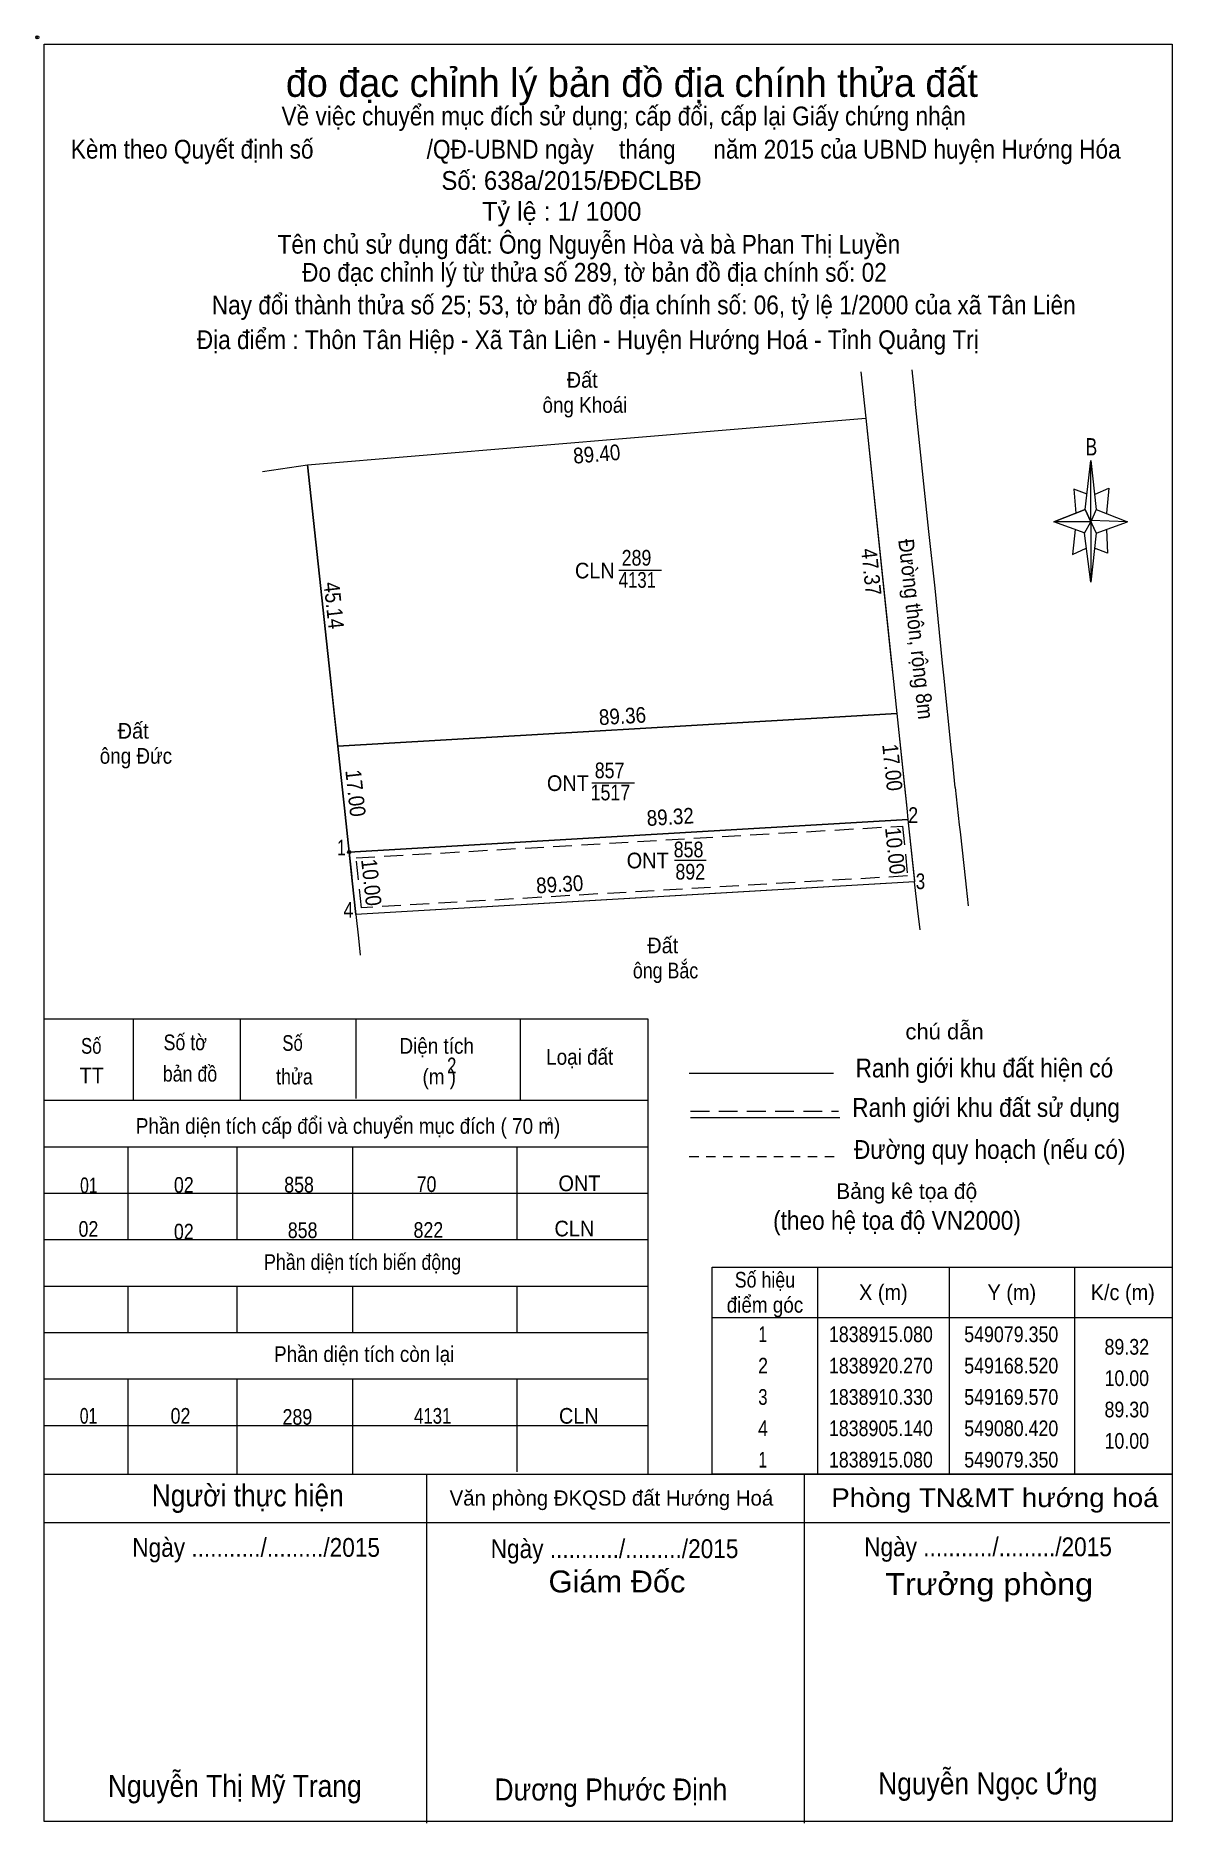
# Model space of a CAD drawing. Header units: metres. Extents: x 549029 to 549211, y 1838760 to 1839045.
import ezdxf
from ezdxf.enums import TextEntityAlignment as Align

# ---------------------------------------------------------------- set-up
doc = ezdxf.new("R2010")
doc.units = ezdxf.units.M
doc.header["$PDMODE"] = 32
doc.header["$PDSIZE"] = 0.5
doc.linetypes.add('MEDIUM_DASHED', pattern=[4.5, 3, -1.5])
doc.linetypes.add('SHORT_DASHED', pattern=[2.7, 1.5, -1.2])
for name, color, linetype, lineweight in [('1', 7, 'Continuous', 13), ('15', 7, 'Continuous', 13), ('20', 7, 'Continuous', 13), ('63', 7, 'Continuous', 13)]:
    doc.layers.add(name, color=color, linetype=linetype, lineweight=lineweight)
doc.layers.add('17', color=7, linetype='Continuous')

msp = doc.modelspace()

# ---------------------------------------------------------------- hatches: boundary and pattern name
at = {"layer": '20'}
msp.add_hatch(color=256, dxfattribs=at).paths.add_polyline_path([(549192.18, 1838768.13), (549192.86, 1838768.55), (549192.95, 1838768.63), (549193.02, 1838768.7), (549193.04, 1838768.77), (549192.99, 1838768.87), (549192.92, 1838768.92), (549192.78, 1838768.88), (549192.68, 1838768.8), (549192.64, 1838768.77), (549191.99, 1838768.13)])

# ---------------------------------------------------------------- linework, layer by layer
at = {"layer": '1'}
for points in [[(549078.6, 1838922.09), (549077.53, 1838931.98), (549166.74, 1838937.18), (549168.33, 1838922.09)], [(549168.33, 1838922.09), (549168.52, 1838920.27), (549079.35, 1838915.08), (549078.6, 1838922.09)]]:
    msp.add_lwpolyline(points, dxfattribs=at)
msp.add_lwpolyline([(549079.35, 1838915.08), (549168.52, 1838920.27), (549169.57, 1838910.33), (549080.42, 1838905.14)], close=True, dxfattribs=at)
at = {"layer": '15'}
for p, q in [((549122.37, 1838960.05), (549129.19, 1838960.05)), ((549118.08, 1838926.14), (549124.9, 1838926.14)), ((549131.29, 1838913.79), (549136.31, 1838913.79))]:
    msp.add_line(p, q, dxfattribs=at)
at = {"layer": '15', "linetype": 'MEDIUM_DASHED'}
msp.add_lwpolyline([(549080.46, 1838914.14), (549167.63, 1838919.22), (549168.47, 1838911.27), (549081.31, 1838906.19)], close=True, dxfattribs=at)
at = {"layer": '20'}
for p, q in [((549196.78, 1838969.75), (549197.7, 1838977.55)), ((549197.7, 1838967.75), (549196.78, 1838969.75)), ((549198.58, 1838969.75), (549203.58, 1838967.75)), ((549198.58, 1838965.95), (549197.7, 1838958.15)), ((549200.18, 1838966.55), (549200.38, 1838962.75)), ((549200.38, 1838962.75), (549198.3, 1838963.55)), ((549044.89, 1838888.47), (549044.89, 1838875.5)), ((549061.95, 1838888.47), (549061.95, 1838875.5)), ((549080.42, 1838888.47), (549080.42, 1838875.78)), ((549106.65, 1838888.47), (549106.65, 1838875.5)), ((549127.01, 1838888.47), (549127.01, 1838815.85)), ((549030.7, 1838875.5), (549127.01, 1838875.5)), ((549133.83, 1838872.73), (549157.63, 1838872.73)), ((549030.7, 1838868.08), (549127.01, 1838868.08)), ((549044.04, 1838868.08), (549044.04, 1838853.26)), ((549061.41, 1838868.08), (549061.41, 1838853.26)), ((549079.88, 1838868.08), (549079.88, 1838853.26)), ((549106.11, 1838868.08), (549106.11, 1838853.26)), ((549030.7, 1838860.66), (549127.01, 1838860.66)), ((549030.7, 1838853.26), (549127.01, 1838853.26)), ((549030.7, 1838845.84), (549127.01, 1838845.84)), ((549044.04, 1838845.84), (549044.04, 1838838.43)), ((549061.41, 1838845.84), (549061.41, 1838838.43)), ((549079.88, 1838845.84), (549079.88, 1838838.43)), ((549106.11, 1838845.84), (549106.11, 1838838.43)), ((549030.7, 1838838.43), (549127.01, 1838838.43)), ((549030.7, 1838831.02), (549127.01, 1838831.02)), ((549044.04, 1838831.02), (549044.04, 1838815.85)), ((549061.41, 1838831.02), (549061.41, 1838815.85)), ((549079.88, 1838831.02), (549079.88, 1838815.85)), ((549106.11, 1838831.02), (549106.11, 1838816.2)), ((549106.11, 1838828.85), (549106.11, 1838828.41)), ((549030.7, 1838823.6), (549127.01, 1838823.6)), ((549030.7, 1838815.85), (549210.7, 1838815.85)), ((549091.7, 1838815.85), (549091.7, 1838760.15)), ((549151.98, 1838815.85), (549151.98, 1838760.15)), ((549030.7, 1838808.15), (549210.3, 1838808.15))]:
    msp.add_line(p, q, dxfattribs=at)
at = {"layer": '20', "linetype": 'MEDIUM_DASHED'}
msp.add_line((549133.83, 1838873.73), (549157.43, 1838873.73), dxfattribs=at)
at = {"layer": '20', "linetype": 'SHORT_DASHED'}
msp.add_line((549133.63, 1838866.53), (549157.43, 1838866.53), dxfattribs=at)
at = {"layer": '20'}
for points in [[(549030.7, 1839043.95), (549210.7, 1839043.95), (549210.7, 1838760.45), (549030.7, 1838760.45)], [(549197.7, 1838977.55), (549198.58, 1838969.75), (549197.7, 1838967.75)], [(549197.7, 1838967.75), (549191.78, 1838967.75), (549196.78, 1838969.75), (549198.58, 1838965.95), (549203.58, 1838967.75), (549197.7, 1838967.95)], [(549197.7, 1838967.75), (549197.7, 1838958.15), (549196.7, 1838965.95)], [(549192.18, 1838768.13), (549192.86, 1838768.55), (549192.95, 1838768.63), (549193.02, 1838768.7), (549193.04, 1838768.77), (549192.99, 1838768.87), (549192.92, 1838768.92), (549192.78, 1838768.88), (549192.68, 1838768.8), (549192.64, 1838768.77), (549191.99, 1838768.13)]]:
    msp.add_lwpolyline(points, close=True, dxfattribs=at)
for points in [[(549198.38, 1838972.15), (549200.58, 1838973.15), (549200.18, 1838969.15)], [(549197.7, 1838967.75), (549198.58, 1838965.95), (549203.58, 1838967.75)]]:
    msp.add_lwpolyline(points, dxfattribs=at)
msp.add_point((549029.58, 1839045.05), dxfattribs=at)
at = {"layer": '63'}
for p, q in [((549161.01, 1838991.71), (549161.79, 1838984.29)), ((549171.86, 1838966.2), (549169.66, 1838987)), ((549072.7, 1838976.86), (549161.79, 1838984.29)), ((549161.79, 1838984.29), (549165.06, 1838953.18)), ((549196.78, 1838969.75), (549191.78, 1838967.75)), ((549196.78, 1838965.95), (549191.78, 1838967.75)), ((549172.86, 1838957.2), (549171.86, 1838966.2)), ((549174.06, 1838945.2), (549172.86, 1838957.2)), ((549174.25, 1838943.32), (549174.06, 1838945.2)), ((549175.48, 1838931.16), (549174.25, 1838943.32)), ((549076.96, 1838937.23), (549077.53, 1838931.98)), ((549166.74, 1838937.18), (549077.53, 1838931.98)), ((549077.53, 1838931.98), (549078.39, 1838924.01)), ((549167.44, 1838930.57), (549167.92, 1838926)), ((549175.61, 1838929.85), (549175.48, 1838931.16)), ((549176.06, 1838925.4), (549175.61, 1838929.85)), ((549078.59, 1838922.09), (549078.39, 1838924.01)), ((549167.92, 1838926), (549168.33, 1838922.09)), ((549176.06, 1838925.4), (549176.71, 1838919.44)), ((549078.7, 1838921.08), (549078.59, 1838922.09)), ((549078.7, 1838921.08), (549079.35, 1838915.08)), ((549079.35, 1838915.08), (549168.52, 1838920.27)), ((549168.52, 1838920.27), (549168.79, 1838917.76)), ((549176.71, 1838919.44), (549176.83, 1838918.31)), ((549176.83, 1838918.31), (549177.68, 1838910.48)), ((549168.79, 1838917.76), (549169.55, 1838910.48)), ((549079.35, 1838915.08), (549079.71, 1838911.7)), ((549079.71, 1838911.7), (549079.84, 1838910.48)), ((549079.84, 1838910.48), (549080.42, 1838905.14)), ((549169.57, 1838910.33), (549141.45, 1838908.69)), ((549169.55, 1838910.48), (549169.57, 1838910.33)), ((549177.68, 1838910.48), (549177.79, 1838909.5)), ((549141.45, 1838908.69), (549080.42, 1838905.14)), ((549141.45, 1838908.69), (549080.42, 1838905.14)), ((549177.79, 1838909.5), (549178.11, 1838906.52)), ((549080.42, 1838905.14), (549080.83, 1838901.33)), ((549080.83, 1838901.33), (549081.12, 1838898.63)), ((549030.7, 1838888.47), (549127.01, 1838888.47)), ((549133.63, 1838879.83), (549156.63, 1838879.83)), ((549154.1, 1838848.85), (549154.1, 1838815.85)), ((549175.1, 1838848.85), (549175.1, 1838815.85)), ((549195.1, 1838848.85), (549195.1, 1838815.85)), ((549137.3, 1838840.85), (549210.7, 1838840.85))]:
    msp.add_line(p, q, dxfattribs=at)
at = {"layer": '63', "linetype": 'MEDIUM_DASHED'}
msp.add_line((549167.63, 1838919.21), (549167.8, 1838917.65), dxfattribs=at)
at = {"layer": '63'}
for points in [[(549169.16, 1838992.01), (549169.46, 1838988.97), (549169.66, 1838987)], [(549076.31, 1838943.32), (549072.7, 1838976.86), (549161.79, 1838984.29), (549166.09, 1838943.32)], [(549076.31, 1838943.32), (549072.7, 1838976.86), (549161.79, 1838984.29), (549166.09, 1838943.32)], [(549065.51, 1838975.81), (549068.41, 1838976.23), (549072.7, 1838976.86)], [(549065.51, 1838975.81), (549068.41, 1838976.23), (549072.7, 1838976.86)], [(549065.51, 1838975.81), (549068.41, 1838976.23), (549072.7, 1838976.86)], [(549065.51, 1838975.81), (549068.41, 1838976.23), (549072.7, 1838976.86)], [(549072.7, 1838976.86), (549076.31, 1838943.32), (549076.96, 1838937.23)], [(549197.1, 1838972.15), (549194.98, 1838972.95), (549195.3, 1838969.15)], [(549195.18, 1838966.55), (549194.78, 1838962.55), (549196.98, 1838963.55)], [(549165.06, 1838953.18), (549165.86, 1838945.6), (549166.1, 1838943.32)], [(549166.09, 1838943.32), (549166.74, 1838937.18), (549077.53, 1838931.98), (549076.31, 1838943.32)], [(549166.09, 1838943.32), (549166.74, 1838937.18), (549077.53, 1838931.98), (549076.31, 1838943.32)], [(549078.39, 1838924.01), (549077.53, 1838931.98), (549166.74, 1838937.18), (549167.44, 1838930.57)], [(549166.74, 1838937.18), (549167.44, 1838930.57), (549167.92, 1838926)], [(549078.39, 1838924.01), (549078.59, 1838922.09), (549078.7, 1838921.08)], [(549167.92, 1838926), (549168.33, 1838922.09), (549168.52, 1838920.27)], [(549168.33, 1838922.09), (549168.52, 1838920.27), (549079.35, 1838915.08), (549078.7, 1838921.08)], [(549079.85, 1838910.48), (549079.35, 1838915.08), (549168.52, 1838920.27), (549169.55, 1838910.48)], [(549169.55, 1838910.48), (549169.57, 1838910.33), (549080.42, 1838905.14), (549079.85, 1838910.48)], [(549170.45, 1838902.69), (549170.1, 1838905.69), (549169.57, 1838910.33)], [(549170.45, 1838902.69), (549170.1, 1838905.69), (549169.57, 1838910.33)], [(549170.45, 1838902.69), (549170.1, 1838905.69), (549169.57, 1838910.33)]]:
    msp.add_lwpolyline(points, dxfattribs=at)
msp.add_lwpolyline([(549137.3, 1838848.85), (549210.7, 1838848.85), (549210.7, 1838815.85), (549137.3, 1838815.85)], close=True, dxfattribs=at)
msp.add_point((549079.35, 1838915.08), dxfattribs=at)

# ---------------------------------------------------------------- texts
at = {"layer": '17', "width": 0.9}
msp.add_text('Diện tích', height=2.5, dxfattribs=at).set_placement((549093.32, 1838882.91), align=Align.CENTER)
at = {"layer": '20'}
for s, height, p in [('đo đạc chỉnh lý bản đồ địa chính thửa đất', 4.5, (549124.46, 1839035.55)), ('Tỷ lệ : 1/ 1000', 3, (549113.28, 1839015.78)), ('Bảng kê tọa độ', 2.5, (549168.325, 1838859.74)), ('Văn phòng ĐKQSD đất Hướng Hoá ', 2.43, (549121.65, 1838810.82))]:
    msp.add_text(s, height=height, dxfattribs=at).set_placement(p, align=Align.CENTER)
for s, height, width, p in [('Về việc chuyển mục đích sử dụng; cấp đổi, cấp lại Giấy chứng nhận', 3, 0.9, (549123.155, 1839031)), ('Kèm theo Quyết định số                  /QĐ-UBND ngày    tháng      năm 2015 của UBND huyện Hướng Hóa', 3, 0.9, (549118.695, 1839025.7)), ('Số: 638a/2015/ĐĐCLBĐ', 3, 0.95, (549114.835, 1839020.71)), ('Tên chủ sử dụng đất: Ông Nguyễn Hòa và bà Phan Thị Luyền', 3, 0.9, (549117.605, 1839010.54)), ('B', 2.756, 0.75, (549197.8, 1838978.35)), ('Số', 2.5, 0.8, (549038.195, 1838882.91)), ('Số tờ', 2.5, 0.85, (549053.185, 1838883.47)), ('Số', 2.5, 0.8, (549070.315, 1838883.37)), ('Loại đất', 2.5, 0.9, (549116.14, 1838881.15)), ('bản đồ', 2.5, 0.85, (549053.95, 1838878.46)), ('2', 2.5, 0.8, (549095.715, 1838879.78)), ('Ranh giới khu đất hiện có ', 3, 0.9, (549181.22, 1838879.13)), ('TT', 2.5, 0.95, (549038.265, 1838878.18)), ('thửa', 2.5, 0.85, (549070.615, 1838878)), ('(m )', 2.5, 0.9, (549093.725, 1838878)), ('Ranh giới khu đất sử dụng', 3, 0.9, (549180.99, 1838872.83)), ('Phần diện tích cấp đổi và chuyển mục đích ( 70 m)', 2.5, 0.9, (549079.175, 1838870.13)), ('2', 1.25, 0.8, (549111.33, 1838871.5)), ('Đường quy hoạch (nếu có)', 3, 0.9, (549181.57, 1838866.13)), ('01', 2.5, 0.75, (549037.805, 1838860.66)), ('02', 2.5, 0.85, (549052.96, 1838860.73)), ('858', 2.5, 0.85, (549071.35, 1838860.77)), ('70', 2.5, 0.85, (549091.695, 1838860.85)), ('ONT', 2.5, 0.95, (549116.1, 1838860.99)), ('02', 2.5, 0.85, (549037.74, 1838853.71)), ('02', 2.5, 0.85, (549052.96, 1838853.28)), ('858', 2.5, 0.85, (549071.92, 1838853.5)), ('822', 2.5, 0.85, (549091.99, 1838853.54)), ('CLN', 2.5, 0.95, (549115.285, 1838853.77)), ('(theo hệ tọa độ VN2000)', 3, 0.9, (549166.77, 1838854.82)), ('Phần diện tích biến động', 2.5, 0.85, (549081.48, 1838848.43)), ('Phần diện tích còn lại', 2.5, 0.9, (549081.75, 1838833.74)), ('01', 2.5, 0.75, (549037.755, 1838823.89)), ('02', 2.5, 0.85, (549052.43, 1838823.89)), ('289', 2.5, 0.85, (549071.085, 1838823.72)), ('4131', 2.5, 0.8, (549092.675, 1838823.89)), ('CLN', 2.5, 0.95, (549116.005, 1838823.89)), ('Người thực hiện', 3.5, 0.9, (549063.16, 1838810.69)), ('Phòng TN&MT hướng hoá', 3, 1.1, (549182.395, 1838810.59)), ('Ngày .........../........./2015', 3, 0.9, (549064.5, 1838802.65)), ('Ngày .........../........./2015', 3, 0.9, (549121.7, 1838802.45)), ('Ngày .........../........./2015', 3, 0.9, (549181.3, 1838802.75)), ('Giám Đốc', 3.5, 1.05, (549122.085, 1838796.97)), ('Trưởng phòng', 3.5, 1.1, (549181.48, 1838796.55)), ('Nguyễn Thị Mỹ Trang', 3.5, 0.9, (549061.095, 1838764.35)), ('Dương Phước Định', 3.5, 0.9, (549121.115, 1838763.79)), ('Nguyễn Ngọc Ưng', 3.5, 0.9, (549181.255, 1838764.75))]:
    msp.add_text(s, height=height, dxfattribs=dict(at, width=width)).set_placement(p, align=Align.CENTER)
at = {"layer": '63'}
for s, height, width, p in [('Đo đạc chỉnh lý từ thửa số 289, tờ bản đồ địa chính số: 02', 3, 0.9, (549118.49, 1839006.06)), ('Nay đổi thành thửa số 25; 53, tờ bản đồ địa chính số: 06, tỷ lệ 1/2000 của xã Tân Liên', 3, 0.9, (549126.355, 1839000.86)), ('Địa điểm : Thôn Tân Hiệp - Xã Tân Liên - Huyện Hướng Hoá - Tỉnh Quảng Trị ', 3, 0.9, (549117.925, 1838995.31)), ('Đất ', 2.5, 0.95, (549116.98, 1838989.15)), ('ông Khoái', 2.5, 0.9, (549116.975, 1838985.15)), ('CLN', 2.5, 0.95, (549118.555, 1838958.73)), ('289', 2.5, 0.85, (549125.205, 1838960.77)), ('4131', 2.5, 0.8, (549125.335, 1838957.24)), ('Đất ', 2.5, 0.95, (549045.32, 1838933.17)), ('ông Đức', 2.5, 0.9, (549045.315, 1838929.17)), ('ONT', 2.5, 0.95, (549114.26, 1838924.82)), ('857', 2.5, 0.85, (549120.91, 1838926.86)), ('1517', 2.5, 0.85, (549121.04, 1838923.33)), ('858', 2.5, 0.85, (549133.51, 1838914.24)), ('ONT', 2.5, 0.95, (549126.99, 1838912.48)), ('892', 2.5, 0.85, (549133.78, 1838910.69)), ('Đất ', 2.5, 0.95, (549129.83, 1838898.93)), ('ông Bắc', 2.5, 0.85, (549129.835, 1838894.93)), ('chú dẫn', 2.5, 1.05, (549174.365, 1838885.2)), ('Số hiệu', 2.5, 0.85, (549145.7, 1838845.6)), ('điểm góc', 2.5, 0.9, (549145.7, 1838841.6)), ('X (m)', 2.5, 0.95, (549164.6, 1838843.6)), ('Y (m)', 2.5, 0.95, (549185.095, 1838843.6)), ('K/c (m)', 2.5, 0.95, (549202.8, 1838843.6)), (' 1', 2.5, 0.75, (549144.995, 1838836.9)), ('1838915.080', 2.5, 0.85, (549164.2, 1838836.9)), ('549079.350', 2.5, 0.85, (549185.005, 1838836.9)), (' 2', 2.5, 0.85, (549145, 1838831.9)), ('1838920.270', 2.5, 0.85, (549164.2, 1838831.9)), ('549168.520', 2.5, 0.85, (549185.005, 1838831.9)), (' 3', 2.5, 0.8, (549145, 1838826.9)), ('1838910.330', 2.5, 0.85, (549164.2, 1838826.9)), ('549169.570', 2.5, 0.85, (549185.005, 1838826.9)), (' 4', 2.5, 0.85, (549144.995, 1838821.9)), ('1838905.140', 2.5, 0.85, (549164.2, 1838821.9)), ('549080.420', 2.5, 0.85, (549185.005, 1838821.9)), (' 1', 2.5, 0.75, (549144.995, 1838816.9)), ('1838915.080', 2.5, 0.85, (549164.2, 1838816.9)), ('549079.350', 2.5, 0.85, (549185.005, 1838816.9))]:
    msp.add_text(s, height=height, dxfattribs=dict(at, width=width)).set_placement(p, align=Align.CENTER)
at = {"layer": '63', "width": 0.9}
for s, rotation, p in [('89.40', 4.767, (549118.961, 1838977.34)), ('Đường thôn, rộng 8m', 276.409, (549168.575, 1838950.51)), ('47.37', 275.998, (549161.429, 1838959.651)), ('45.14', 276.143, (549075.673, 1838954.284)), ('89.36', 3.336, (549123.032, 1838935.535)), ('17.00', 276.009, (549164.804, 1838928.456)), ('17.00', 276.147, (549079.133, 1838924.344)), ('89.32', 3.331, (549130.662, 1838919.445)), ('10.00', 276.03, (549165.255, 1838915.166)), ('10.00', 276.144, (549081.653, 1838910.114)), ('89.30', 3.332, (549113.017, 1838908.695))]:
    msp.add_text(s, height=2.5, rotation=rotation, dxfattribs=at).set_placement(p, align=Align.CENTER)
at = {"layer": '63'}
for s, width, p in [(' 2', 0.85, (549170.15, 1838919.73)), (' 1', 0.75, (549078.81, 1838914.53)), (' 3', 0.8, (549171.26, 1838909.17)), (' 4', 0.85, (549080.02, 1838904.6)), ('89.32', 0.85, (549207, 1838834.9)), ('10.00', 0.85, (549207, 1838829.9)), ('89.30', 0.85, (549207, 1838824.9)), ('10.00', 0.85, (549207, 1838819.9))]:
    msp.add_text(s, height=2.5, dxfattribs=dict(at, width=width)).set_placement(p, align=Align.RIGHT)

doc.saveas('drawing.dxf')
